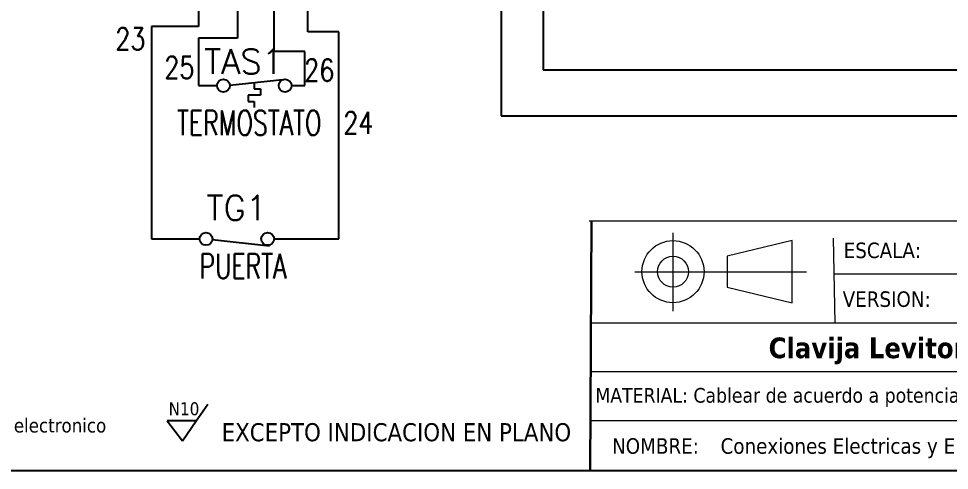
# Model space of a CAD drawing. Header units: millimetres. Extents: x 123.5 to 144.3, y 105.4 to 121.6.
# Drawn here: x 128.6 to 136.51, y 105.41 to 109.24 of the extents above; entities that cross this region are included whole.
import ezdxf
from ezdxf.enums import TextEntityAlignment as Align

# ---------------------------------------------------------------- set-up
doc = ezdxf.new("R2010")
doc.units = ezdxf.units.MM
doc.linetypes.add('CENTERX2', pattern=[20.32, 12.7, -2.54, 2.54, -2.54])
for name, color, linetype in [('CONTORNO', 179, 'Continuous'), ('DESC', 250, 'Continuous'), ('SYMS', 7, 'Continuous'), ('TAGS', 250, 'Continuous'), ('WIRES', 7, 'Continuous')]:
    doc.layers.add(name, color=color, linetype=linetype)
doc.layers.add('WIRENO', color=7, linetype='Continuous', true_color=0x000000)
doc.styles.add('SLDTEXTSTYLE0', font='tahoma.ttf')
doc.styles.add('SLDTEXTSTYLE1', font='')
doc.styles.get("Standard").update_dxf_attribs({"font": 'tahoma.ttf'})
doc.styles.add('WD', font='romans.shx')
doc.styles.get('SLDTEXTSTYLE1').set_extended_font_data('Tahoma', bold=True)

# ---------------------------------------------------------------- blocks, each defined once
blk = doc.blocks.new('HTG12')
blk.add_line((-0.1233, -0.0035), (0.1652, -0.0347))
for centre in [(-0.1553, 0), (0.1553, 0)]:
    blk.add_circle(centre, 0.0322)
at = {"style": 'WD', "width": 0.7}
for tag, p in [('INST', (0, 0.7321)), ('LOC', (0, 0.5625)), ('DESC1', (0, 0.4062)), ('DESC2', (0, 0.25)), ('XREF', (0, -0.2363)), ('WDTAGALT', (0, -0.3906))]:
    blk.add_attdef(tag, text='', height=0.125, dxfattribs=at).set_placement(p, align=Align.CENTER)
at = {"style": 'WD'}
blk.add_attdef('TAG1', text='', height=0.125, dxfattribs=at).set_placement((0, 0.0938), align=Align.CENTER)
for tag, p in [('X2LINK', (0, 0.2188)), ('X8LINK', (0, -0.0625))]:
    blk.add_attdef(tag, p, '', height=0.01, dxfattribs=at)
for tag, p, height, flags in [('FAMILY', (0.0376, 0.0371), 0.01, 9), ('X4TERM01', (-0.1875, 0), 0.0125, 1), ('CONTACT', (0.0376, 0.0204), 0.01, 1), ('X1TERM02', (0.1875, 0), 0.0125, 1)]:
    blk.add_attdef(tag, p, '', height=height, dxfattribs=dict(at, flags=flags))
at = {"linetype": 'Continuous', "style": 'WD', "flags": 9}
for tag, p in [('CAT', (0.0626, -0.0071)), ('ASSYCODE', (0.0632, -0.0435)), ('MFG', (0.0626, -0.0266))]:
    blk.add_attdef(tag, text='', height=0.01, dxfattribs=at).set_placement(p, align=Align.CENTER)
at = {"linetype": 'Continuous', "style": 'WD', "flags": 8}
blk.add_attdef('TERM01', text='', height=0.125, dxfattribs=at).set_placement((-0.25, -0.0314), align=Align.TOP_RIGHT)
blk.add_attdef('TERM02', text='', height=0.125, dxfattribs=at).set_placement((0.25, -0.0314), align=Align.TOP_LEFT)
blk = doc.blocks.new('HTS12')
at = {"linetype": 'Continuous'}
blk.add_line((-0.1231, 0.002), (0.1594, 0.0326), dxfattribs=at)
for p, q in [((0, 0.0153), (0, -0.0168)), ((0, -0.0168), (0.0312, -0.0168)), ((0.0312, -0.0168), (0.0312, -0.0481)), ((0.0312, -0.0481), (-0.0312, -0.0481)), ((-0.0312, -0.0481), (-0.0312, -0.0793)), ((-0.0312, -0.0793), (0, -0.0793)), ((0, -0.0793), (0, -0.1106))]:
    blk.add_line(p, q)
for centre in [(-0.1553, 0), (0.1553, 0)]:
    blk.add_circle(centre, 0.0322)
at = {"style": 'WD', "width": 0.7}
for tag, p in [('INST', (0, 0.7321)), ('LOC', (0, 0.5625)), ('DESC1', (0, 0.4062)), ('DESC2', (0, 0.25)), ('XREF', (0, -0.3144))]:
    blk.add_attdef(tag, text='', height=0.125, dxfattribs=at).set_placement(p, align=Align.CENTER)
at = {"style": 'WD'}
blk.add_attdef('TAG1', text='', height=0.125, dxfattribs=at).set_placement((0, 0.0938), align=Align.CENTER)
for tag, p in [('X2LINK', (0, 0.0781)), ('X8LINK', (0, -0.1406))]:
    blk.add_attdef(tag, p, '', height=0.01, dxfattribs=at)
for tag, p, height, flags in [('FAMILY', (0.0376, 0.0371), 0.01, 9), ('X4TERM01', (-0.1875, 0), 0.0125, 1), ('CONTACT', (0.0376, 0.0204), 0.01, 1), ('X1TERM02', (0.1875, 0), 0.0125, 1)]:
    blk.add_attdef(tag, p, '', height=height, dxfattribs=dict(at, flags=flags))
at = {"linetype": 'Continuous', "style": 'WD', "flags": 9}
for tag, p in [('CAT', (0.0626, -0.0071)), ('ASSYCODE', (0.0625, -0.0469)), ('MFG', (0.0626, -0.0266))]:
    blk.add_attdef(tag, text='', height=0.01, dxfattribs=at).set_placement(p, align=Align.CENTER)
at = {"linetype": 'Continuous', "style": 'WD', "flags": 8}
blk.add_attdef('TERM01', text='', height=0.125, dxfattribs=at).set_placement((-0.25, -0.0158), align=Align.TOP_RIGHT)
blk.add_attdef('TERM02', text='', height=0.125, dxfattribs=at).set_placement((0.25, -0.0158), align=Align.TOP_LEFT)
at = {"style": 'WD', "width": 0.7}
for tag, p in [('RATING1', (0.2754, -0.2988)), ('WDTAGALT', (0.2806, -0.4658))]:
    blk.add_attdef(tag, p, '', height=0.125, dxfattribs=at)
blk = doc.blocks.new('WD_WNV')
at = {"linetype": 'Continuous', "style": 'WD', "width": 0.8}
blk.add_attdef('WIRENO', text='', height=0.125, dxfattribs=at).set_placement((-0.05, 0), align=Align.MIDDLE_RIGHT)
at = {"style": 'WD', "flags": 1}
for tag, p in [('W01USER', (-0.0625, 0.0938)), ('W02USER', (-0.0625, 0.0859)), ('W03USER', (-0.0625, 0.0781)), ('W04USER', (-0.0625, 0.0703)), ('W05USER', (-0.0625, 0.0625)), ('W06USER', (-0.0625, 0.0547)), ('W07USER', (-0.0625, 0.0469)), ('W08USER', (-0.0625, 0.0391)), ('W09USER', (-0.0625, 0.0312)), ('W10USER', (-0.0625, 0.0234))]:
    blk.add_attdef(tag, text='', height=0.005, dxfattribs=at).set_placement(p, align=Align.CENTER)

msp = doc.modelspace()

# ---------------------------------------------------------------- linework, layer by layer
at = {"color": 7, "linetype": 'Continuous', "lineweight": 0}
for p, q in [((144.2423, 107.5213), (133.4519, 107.5213)), ((135.1787, 107.356), (134.6253, 107.2242)), ((135.1787, 106.8289), (135.1787, 107.356)), ((135.5263, 107.3762), (135.5405, 106.6563)), ((134.6253, 107.2242), (134.6253, 106.9607)), ((141.7655, 107.0713), (135.5405, 107.0713)), ((134.6253, 106.9607), (135.1787, 106.8289)), ((141.7655, 106.6563), (133.4651, 106.6563)), ((139.6906, 106.2413), (133.4651, 106.2413)), ((144.2555, 105.8263), (133.4651, 105.8263))]:
    msp.add_line(p, q, dxfattribs=at)
at = {"color": 7, "linetype": 'Continuous', "lineweight": 30}
msp.add_line((133.4727, 107.5218), (133.462, 105.4055), dxfattribs=at)
at = {"color": 7, "linetype": 'CENTERX2', "lineweight": 0}
for p, q in [((134.1649, 107.4215), (134.1649, 106.7583)), ((133.8413, 107.0925), (135.2995, 107.0925)), ((133.462, 105.4055), (144.2555, 105.4055))]:
    msp.add_line(p, q, dxfattribs=at)
at = {"color": 7, "linetype": 'Continuous'}
msp.add_line((123.5055, 105.4055), (144.2555, 105.4055), dxfattribs=at)
at = {"color": 7, "linetype": 'Continuous', "lineweight": 0}
for radius in [0.2635, 0.1318]:
    msp.add_circle((134.1649, 107.0925), radius, dxfattribs=at)
at = {"layer": 'CONTORNO'}
for p, q in [((130.1129, 105.8263), (130.2106, 105.9687)), ((129.8648, 105.8263), (129.9956, 105.6552)), ((130.1129, 105.8263), (129.8648, 105.8263)), ((129.9956, 105.6552), (130.1129, 105.8263))]:
    msp.add_line(p, q, dxfattribs=at)
at = {"layer": 'WIRES'}
for p, q in [((130.132, 109.695), (130.132, 109.1736)), ((130.4626, 109.6581), (130.4626, 109.0759)), ((131.0627, 109.1281), (131.0627, 109.6929)), ((133.0619, 109.6341), (133.0619, 108.8071)), ((130.7757, 108.9629), (130.7757, 109.6321)), ((132.704, 109.5898), (132.704, 108.4148)), ((130.132, 109.1736), (129.7319, 109.1736)), ((129.7319, 109.1736), (129.7319, 107.3707)), ((131.3237, 109.1281), (131.0627, 109.1281)), ((131.3237, 107.3707), (131.3237, 109.1281)), ((130.4626, 109.0759), (130.132, 109.0759)), ((130.132, 109.0759), (130.132, 108.6722)), ((131.0366, 108.9629), (130.7757, 108.9629)), ((131.0366, 108.6722), (131.0366, 108.9629)), ((133.0619, 108.8071), (137.9688, 108.8071)), ((130.132, 108.6722), (130.2903, 108.6722)), ((130.9232, 108.6722), (131.0366, 108.6722)), ((132.704, 108.4148), (138.0188, 108.4148)), ((129.7319, 107.3707), (130.1414, 107.3707)), ((130.7742, 107.3707), (131.3237, 107.3707))]:
    msp.add_line(p, q, dxfattribs=at)

# ---------------------------------------------------------------- block references
at = {"layer": 'SYMS'}
ref = msp.add_blockref('HTS12', (130.6068, 108.6722), dxfattribs=dict(at, xscale=1.6875, yscale=1.6875, zscale=1.6875))
ref.add_attrib('DESC1', 'TERMOSTATO', dxfattribs={"layer": 'DESC', "height": 0.21094, "style": 'WD', "width": 0.7}).set_placement((130.5635, 108.2504), align=Align.CENTER)
ref.add_attrib('TAG1', 'TAS1', dxfattribs={"layer": 'TAGS', "height": 0.21094, "style": 'WD'}).set_placement((130.5157, 108.7718), align=Align.CENTER)
ref = msp.add_blockref('HTG12', (130.4578, 107.3707), dxfattribs=dict(at, xscale=1.6875, yscale=1.6875, zscale=1.6875))
ref.add_attrib('DESC1', 'PUERTA', dxfattribs={"layer": 'DESC', "height": 0.21094, "style": 'WD', "width": 0.7}).set_placement((130.5104, 107.0338), align=Align.CENTER)
ref.add_attrib('TAG1', 'TG1', dxfattribs={"layer": 'TAGS', "height": 0.21094, "style": 'WD'}).set_placement((130.4578, 107.5289), align=Align.CENTER)
at = {"layer": 'WIRENO'}
ref = msp.add_blockref('WD_WNV', (129.3499, 109.4435), dxfattribs=dict(at, xscale=1.5, yscale=1.5, zscale=1.5))
ref.add_attrib('WIRENO', '23', dxfattribs={"linetype": 'Continuous', "height": 0.1875, "style": 'WD', "width": 0.8}).set_placement((129.4249, 109.0685), align=Align.MIDDLE_LEFT)
ref = msp.add_blockref('WD_WNV', (130.1734, 108.8268), dxfattribs=dict(at, xscale=1.5, yscale=1.5, zscale=1.5))
ref.add_attrib('WIRENO', '25', dxfattribs={"linetype": 'Continuous', "height": 0.1875, "style": 'WD', "width": 0.8}).set_placement((130.0984, 108.8268), align=Align.MIDDLE_RIGHT)
ref = msp.add_blockref('WD_WNV', (131.3624, 108.8028), dxfattribs=dict(at, xscale=1.5, yscale=1.5, zscale=1.5))
ref.add_attrib('WIRENO', '26', dxfattribs={"linetype": 'Continuous', "height": 0.1875, "style": 'WD', "width": 0.8}).set_placement((131.2874, 108.8028), align=Align.MIDDLE_RIGHT)
ref = msp.add_blockref('WD_WNV', (131.6946, 108.3562), dxfattribs=dict(at, xscale=1.5, yscale=1.5, zscale=1.5))
ref.add_attrib('WIRENO', '24', dxfattribs={"linetype": 'Continuous', "height": 0.1875, "style": 'WD', "width": 0.8}).set_placement((131.6196, 108.3562), align=Align.MIDDLE_RIGHT)

# ---------------------------------------------------------------- texts
at = {"color": 7, "linetype": 'Continuous', "lineweight": 0, "attachment_point": 1, "style": 'SLDTEXTSTYLE0'}
for s, insert, char_height in [('ESCALA:', (135.6156, 107.3397), 0.13176), ('VERSION:', (135.6068, 106.9253), 0.13176), ('MATERIAL: Cablear de acuerdo a potencia de cada conexión.', (133.5048, 106.1049), 0.1245), ('\\pi-0.39529,l0.52705,t1.0541;NOMBRE:^IConexiones Electricas y Electronicas Incubadora Digital Peltier', (133.5151, 105.6784), 0.1317625)]:
    msp.add_mtext(s, dxfattribs=dict(at, insert=insert, char_height=char_height))
at = {"insert": (123.7561, 105.8471), "char_height": 0.12, "attachment_point": 1}
msp.add_mtext_dynamic_manual_height_columns('Conexiones no mostradas en este plano, debe referirse a esquema electronico', width=9.456212, gutter_width=0.05, heights=[0], dxfattribs=at)
at = {"layer": 'CONTORNO', "color": 7}
for s, insert, char_height, attachment_point, style in [('Clavija Leviton 115V-15A', (136.4372, 106.5337), 0.175683, 2, 'SLDTEXTSTYLE1'), ('EXCEPTO INDICACION EN PLANO', (133.2995, 105.8064), 0.153723, 3, 'SLDTEXTSTYLE0')]:
    msp.add_mtext(s, dxfattribs=dict(at, insert=insert, char_height=char_height, attachment_point=attachment_point, style=style))
at = {"layer": 'CONTORNO', "insert": (129.8781, 105.9833), "char_height": 0.1098, "attachment_point": 1, "style": 'SLDTEXTSTYLE0'}
msp.add_mtext('N10', dxfattribs=at)

doc.saveas('drawing.dxf')
